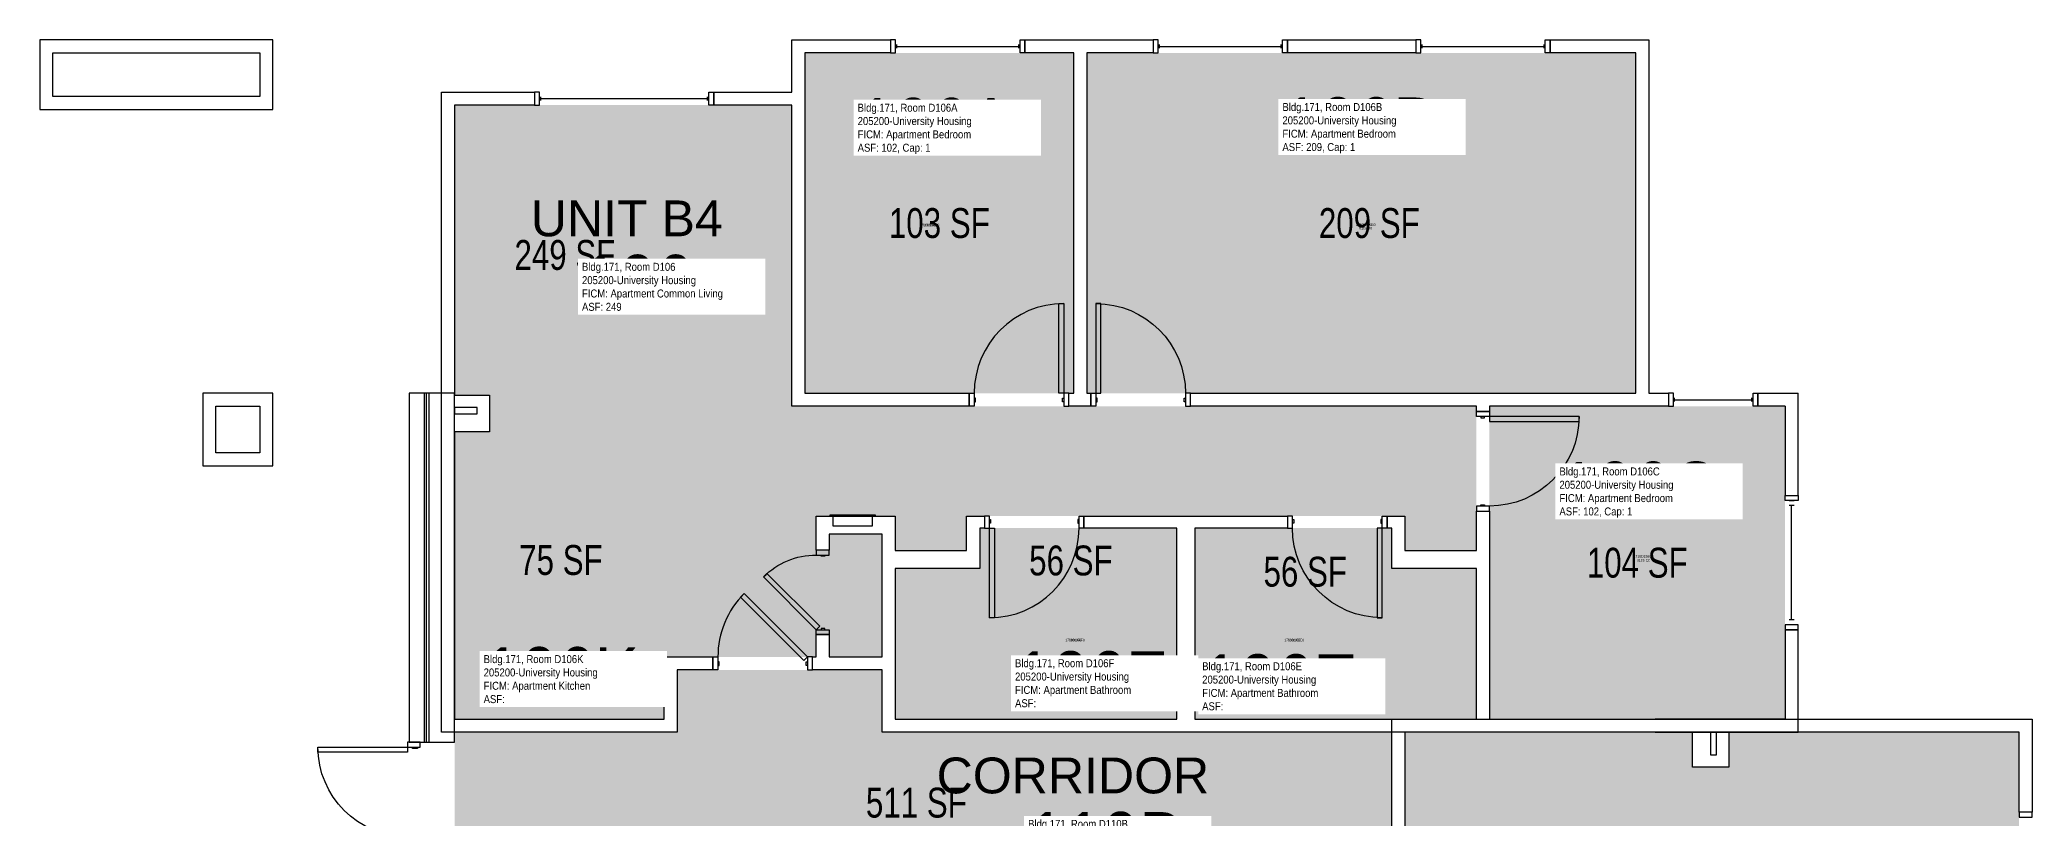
# Model space of a CAD drawing. Header units: inches. Extents: x -179 to 1729, y 245 to 1632.
# Drawn here: x 830 to 1630, y 1319 to 1632 of the extents above; entities that cross this region are included whole.
import ezdxf
from ezdxf.enums import TextEntityAlignment as Align

# ---------------------------------------------------------------- set-up
doc = ezdxf.new("R2010")
doc.units = ezdxf.units.IN
doc.header["$LTSCALE"] = 48
doc.header["$MEASUREMENT"] = 0
for name, color, linetype in [('A-DOOR', 2, 'Continuous'), ('A-GLAZ', 1, 'Continuous'), ('A-IDEN-RNUM', 7, 'Continuous'), ('A-IDEN-SNUM', 4, 'Continuous'), ('A-IDEN-VNUM', 4, 'Continuous'), ('A-MISC', 2, 'Continuous'), ('A-WALL', 5, 'Continuous'), ('AREA-TEXT', 3, 'Continuous'), ('Rooms-Category-Color', 7, 'Continuous'), ('Rooms-College-Color', 7, 'Continuous'), ('Rooms-Department-Color', 7, 'Continuous'), ('Rooms-Division-Color', 7, 'Continuous'), ('Rooms-Information', 7, 'Continuous')]:
    doc.layers.add(name, color=color, linetype=linetype)
doc.styles.add('CP_AREA', font='arial.ttf', dxfattribs={"height": 15})
doc.styles.add('CP_ROOMSNUMBER', font='arial.ttf', dxfattribs={"height": 1})
doc.styles.add('CP_ROOMVNUMBER', font='arial.ttf', dxfattribs={"width": 0.85, "height": 0.075})
doc.styles.get("Standard").update_dxf_attribs({"font": 'arial.ttf'})

msp = doc.modelspace()

# ---------------------------------------------------------------- hatches: boundary and pattern name
h = msp.add_hatch()
h.set_pattern_fill('ANSI31', color=256, style=0)
h.set_pattern_definition([(135, (1595.10672, 2004.84335), (0.088388348, 0.088388348), [])])
h.paths.add_polyline_path([(1263.64, 1420.89), (1204.9, 1420.89), (1204.9, 1411.68), (1263.64, 1411.68)], flags=9)
at = {"layer": 'Rooms-Category-Color', "true_color": 0x728ef3}
for points in [[(1136.87, 1626.75), (1244.87, 1626.75), (1244.87, 1490), (1136.87, 1490)], [(1470.62, 1626.75), (1470.62, 1490), (1250.12, 1490), (1250.12, 1626.75)], [(996.12, 1489.13), (1080.27, 1489.13), (1080.27, 1384), (1141.39, 1384), (1141.39, 1392.95), (1146.64, 1392.95), (1146.64, 1384), (1167.84, 1384), (1167.84, 1433.38), (1146.64, 1433.38), (1146.64, 1426.95), (1141.39, 1426.95), (1141.39, 1440.63), (1173.09, 1440.63), (1173.09, 1426.75), (1201.84, 1426.75), (1201.84, 1440.63), (1377.87, 1440.63), (1377.87, 1426.75), (1406.62, 1426.75), (1406.62, 1484.75), (1131.62, 1484.75), (1131.62, 1605.75), (996.12, 1605.75)], [(1080.27, 1359), (1080.27, 1489.13), (1010.12, 1489.13), (1010.12, 1474.5), (996.12, 1474.5), (996.12, 1359)], [(1530.62, 1359), (1530.62, 1484.75), (1411.87, 1484.75), (1411.87, 1359)], [(1286.23, 1359), (1286.23, 1435.75), (1207.09, 1435.75), (1207.09, 1419.5), (1173.09, 1419.5), (1173.09, 1359)], [(1406.62, 1359), (1406.62, 1419.5), (1372.62, 1419.5), (1372.62, 1435.75), (1293.48, 1435.75), (1293.48, 1359)], [(1377.87, 1269.61), (1508, 1269.61), (1508, 1339.75), (1493.38, 1339.75), (1493.38, 1353.75), (1377.87, 1353.75)], [(1508, 1353.75), (1508, 1269.61), (1402.88, 1269.61), (1402.88, 1208.48), (1411.83, 1208.48), (1411.83, 1203.23), (1402.88, 1203.23), (1402.88, 1182.03), (1452.25, 1182.03), (1452.25, 1203.23), (1445.83, 1203.23), (1445.83, 1208.48), (1459.5, 1208.48), (1459.5, 1176.78), (1445.63, 1176.78), (1445.63, 1148.03), (1459.5, 1148.03), (1459.5, 972), (1445.63, 972), (1445.63, 943.25), (1503.63, 943.25), (1503.63, 1218.25), (1624.63, 1218.25), (1624.63, 1353.75)]]:
    msp.add_hatch(color=171, dxfattribs=at).paths.add_polyline_path(points)
at = {"layer": 'Rooms-Category-Color', "true_color": 0xadadad}
msp.add_hatch(color=253, dxfattribs=at).paths.add_polyline_path([(1080.66, 1265.75), (996.12, 1265.75), (996.12, 1353.75), (1085.52, 1353.75), (1085.52, 1378.75), (1167.84, 1378.75), (1167.84, 1353.75), (1372.62, 1353.75), (1372.62, 1264.36), (1397.63, 1264.36), (1397.63, 1182.03), (1372.62, 1182.03), (1372.62, 594.38), (1312.63, 594.38), (1312.63, 985.16), (1287.63, 985.16), (1287.63, 1067.48), (1312.63, 1067.48), (1312.63, 1263.5), (1282.38, 1293.75), (1080.66, 1293.75)])
at = {"layer": 'Rooms-College-Color', "true_color": 0xadadad}
for points in [[(1136.87, 1626.75), (1244.87, 1626.75), (1244.87, 1490), (1136.87, 1490)], [(1470.62, 1626.75), (1470.62, 1490), (1250.12, 1490), (1250.12, 1626.75)], [(996.12, 1489.13), (1080.27, 1489.13), (1080.27, 1384), (1141.39, 1384), (1141.39, 1392.95), (1146.64, 1392.95), (1146.64, 1384), (1167.84, 1384), (1167.84, 1433.38), (1146.64, 1433.38), (1146.64, 1426.95), (1141.39, 1426.95), (1141.39, 1440.63), (1173.09, 1440.63), (1173.09, 1426.75), (1201.84, 1426.75), (1201.84, 1440.63), (1377.87, 1440.63), (1377.87, 1426.75), (1406.62, 1426.75), (1406.62, 1484.75), (1131.62, 1484.75), (1131.62, 1605.75), (996.12, 1605.75)], [(1080.27, 1359), (1080.27, 1489.13), (1010.12, 1489.13), (1010.12, 1474.5), (996.12, 1474.5), (996.12, 1359)], [(1530.62, 1359), (1530.62, 1484.75), (1411.87, 1484.75), (1411.87, 1359)], [(1286.23, 1359), (1286.23, 1435.75), (1207.09, 1435.75), (1207.09, 1419.5), (1173.09, 1419.5), (1173.09, 1359)], [(1406.62, 1359), (1406.62, 1419.5), (1372.62, 1419.5), (1372.62, 1435.75), (1293.48, 1435.75), (1293.48, 1359)], [(1080.66, 1265.75), (996.12, 1265.75), (996.12, 1353.75), (1085.52, 1353.75), (1085.52, 1378.75), (1167.84, 1378.75), (1167.84, 1353.75), (1372.62, 1353.75), (1372.62, 1264.36), (1397.63, 1264.36), (1397.63, 1182.03), (1372.62, 1182.03), (1372.62, 594.38), (1312.63, 594.38), (1312.63, 985.16), (1287.63, 985.16), (1287.63, 1067.48), (1312.63, 1067.48), (1312.63, 1263.5), (1282.38, 1293.75), (1080.66, 1293.75)], [(1377.87, 1269.61), (1508, 1269.61), (1508, 1339.75), (1493.38, 1339.75), (1493.38, 1353.75), (1377.87, 1353.75)], [(1508, 1353.75), (1508, 1269.61), (1402.88, 1269.61), (1402.88, 1208.48), (1411.83, 1208.48), (1411.83, 1203.23), (1402.88, 1203.23), (1402.88, 1182.03), (1452.25, 1182.03), (1452.25, 1203.23), (1445.83, 1203.23), (1445.83, 1208.48), (1459.5, 1208.48), (1459.5, 1176.78), (1445.63, 1176.78), (1445.63, 1148.03), (1459.5, 1148.03), (1459.5, 972), (1445.63, 972), (1445.63, 943.25), (1503.63, 943.25), (1503.63, 1218.25), (1624.63, 1218.25), (1624.63, 1353.75)]]:
    msp.add_hatch(color=253, dxfattribs=at).paths.add_polyline_path(points)
at = {"layer": 'Rooms-Department-Color', "true_color": 0x604aed}
for points in [[(1136.87, 1626.75), (1244.87, 1626.75), (1244.87, 1490), (1136.87, 1490)], [(1470.62, 1626.75), (1470.62, 1490), (1250.12, 1490), (1250.12, 1626.75)], [(996.12, 1489.13), (1080.27, 1489.13), (1080.27, 1384), (1141.39, 1384), (1141.39, 1392.95), (1146.64, 1392.95), (1146.64, 1384), (1167.84, 1384), (1167.84, 1433.38), (1146.64, 1433.38), (1146.64, 1426.95), (1141.39, 1426.95), (1141.39, 1440.63), (1173.09, 1440.63), (1173.09, 1426.75), (1201.84, 1426.75), (1201.84, 1440.63), (1377.87, 1440.63), (1377.87, 1426.75), (1406.62, 1426.75), (1406.62, 1484.75), (1131.62, 1484.75), (1131.62, 1605.75), (996.12, 1605.75)], [(1080.27, 1359), (1080.27, 1489.13), (1010.12, 1489.13), (1010.12, 1474.5), (996.12, 1474.5), (996.12, 1359)], [(1530.62, 1359), (1530.62, 1484.75), (1411.87, 1484.75), (1411.87, 1359)], [(1286.23, 1359), (1286.23, 1435.75), (1207.09, 1435.75), (1207.09, 1419.5), (1173.09, 1419.5), (1173.09, 1359)], [(1406.62, 1359), (1406.62, 1419.5), (1372.62, 1419.5), (1372.62, 1435.75), (1293.48, 1435.75), (1293.48, 1359)], [(1377.87, 1269.61), (1508, 1269.61), (1508, 1339.75), (1493.38, 1339.75), (1493.38, 1353.75), (1377.87, 1353.75)], [(1508, 1353.75), (1508, 1269.61), (1402.88, 1269.61), (1402.88, 1208.48), (1411.83, 1208.48), (1411.83, 1203.23), (1402.88, 1203.23), (1402.88, 1182.03), (1452.25, 1182.03), (1452.25, 1203.23), (1445.83, 1203.23), (1445.83, 1208.48), (1459.5, 1208.48), (1459.5, 1176.78), (1445.63, 1176.78), (1445.63, 1148.03), (1459.5, 1148.03), (1459.5, 972), (1445.63, 972), (1445.63, 943.25), (1503.63, 943.25), (1503.63, 1218.25), (1624.63, 1218.25), (1624.63, 1353.75)]]:
    msp.add_hatch(color=173, dxfattribs=at).paths.add_polyline_path(points)
at = {"layer": 'Rooms-Department-Color', "true_color": 0xacacac}
msp.add_hatch(color=253, dxfattribs=at).paths.add_polyline_path([(1080.66, 1265.75), (996.12, 1265.75), (996.12, 1353.75), (1085.52, 1353.75), (1085.52, 1378.75), (1167.84, 1378.75), (1167.84, 1353.75), (1372.62, 1353.75), (1372.62, 1264.36), (1397.63, 1264.36), (1397.63, 1182.03), (1372.62, 1182.03), (1372.62, 594.38), (1312.63, 594.38), (1312.63, 985.16), (1287.63, 985.16), (1287.63, 1067.48), (1312.63, 1067.48), (1312.63, 1263.5), (1282.38, 1293.75), (1080.66, 1293.75)])
at = {"layer": 'Rooms-Division-Color', "true_color": 0x604aed}
for points in [[(1136.87, 1626.75), (1244.87, 1626.75), (1244.87, 1490), (1136.87, 1490)], [(1470.62, 1626.75), (1470.62, 1490), (1250.12, 1490), (1250.12, 1626.75)], [(996.12, 1489.13), (1080.27, 1489.13), (1080.27, 1384), (1141.39, 1384), (1141.39, 1392.95), (1146.64, 1392.95), (1146.64, 1384), (1167.84, 1384), (1167.84, 1433.38), (1146.64, 1433.38), (1146.64, 1426.95), (1141.39, 1426.95), (1141.39, 1440.63), (1173.09, 1440.63), (1173.09, 1426.75), (1201.84, 1426.75), (1201.84, 1440.63), (1377.87, 1440.63), (1377.87, 1426.75), (1406.62, 1426.75), (1406.62, 1484.75), (1131.62, 1484.75), (1131.62, 1605.75), (996.12, 1605.75)], [(1080.27, 1359), (1080.27, 1489.13), (1010.12, 1489.13), (1010.12, 1474.5), (996.12, 1474.5), (996.12, 1359)], [(1530.62, 1359), (1530.62, 1484.75), (1411.87, 1484.75), (1411.87, 1359)], [(1286.23, 1359), (1286.23, 1435.75), (1207.09, 1435.75), (1207.09, 1419.5), (1173.09, 1419.5), (1173.09, 1359)], [(1406.62, 1359), (1406.62, 1419.5), (1372.62, 1419.5), (1372.62, 1435.75), (1293.48, 1435.75), (1293.48, 1359)], [(1377.87, 1269.61), (1508, 1269.61), (1508, 1339.75), (1493.38, 1339.75), (1493.38, 1353.75), (1377.87, 1353.75)], [(1508, 1353.75), (1508, 1269.61), (1402.88, 1269.61), (1402.88, 1208.48), (1411.83, 1208.48), (1411.83, 1203.23), (1402.88, 1203.23), (1402.88, 1182.03), (1452.25, 1182.03), (1452.25, 1203.23), (1445.83, 1203.23), (1445.83, 1208.48), (1459.5, 1208.48), (1459.5, 1176.78), (1445.63, 1176.78), (1445.63, 1148.03), (1459.5, 1148.03), (1459.5, 972), (1445.63, 972), (1445.63, 943.25), (1503.63, 943.25), (1503.63, 1218.25), (1624.63, 1218.25), (1624.63, 1353.75)]]:
    msp.add_hatch(color=173, dxfattribs=at).paths.add_polyline_path(points)
at = {"layer": 'Rooms-Division-Color', "true_color": 0xadadad}
msp.add_hatch(color=253, dxfattribs=at).paths.add_polyline_path([(1080.66, 1265.75), (996.12, 1265.75), (996.12, 1353.75), (1085.52, 1353.75), (1085.52, 1378.75), (1167.84, 1378.75), (1167.84, 1353.75), (1372.62, 1353.75), (1372.62, 1264.36), (1397.63, 1264.36), (1397.63, 1182.03), (1372.62, 1182.03), (1372.62, 594.38), (1312.63, 594.38), (1312.63, 985.16), (1287.63, 985.16), (1287.63, 1067.48), (1312.63, 1067.48), (1312.63, 1263.5), (1282.38, 1293.75), (1080.66, 1293.75)])

# ---------------------------------------------------------------- linework, layer by layer
at = {"layer": 'A-DOOR'}
for p, q in [((941.25, 1345.75), (941.25, 1347.75)), ((941.25, 1347.75), (977.25, 1347.75)), ((977.25, 1345.75), (941.25, 1345.75)), ((982.25, 1349.75), (977.25, 1349.75)), ((977.25, 1349.75), (977.25, 1347.75)), ((977.25, 1347.75), (977.25, 1345.75)), ((977.25, 1347.75), (982.25, 1347.75)), ((979.25, 1347.25), (979.25, 1347.75)), ((979.25, 1347.75), (981.25, 1347.75)), ((981.25, 1347.25), (979.25, 1347.25)), ((981.25, 1347.75), (981.25, 1347.25)), ((982.25, 1347.75), (982.25, 1349.75))]:
    msp.add_line(p, q, dxfattribs=at)
for points in [[(1240.87, 1490), (1238.87, 1490), (1238.87, 1526), (1240.87, 1526)], [(1253.75, 1490), (1255.75, 1490), (1255.75, 1526), (1253.75, 1526)], [(1204.87, 1484.75), (1202.87, 1484.75), (1202.87, 1490), (1204.87, 1490)], [(1240.87, 1484.75), (1242.87, 1484.75), (1242.87, 1490), (1240.87, 1490)], [(1253.75, 1484.75), (1251.75, 1484.75), (1251.75, 1490), (1253.75, 1490)], [(1289.75, 1484.75), (1291.75, 1484.75), (1291.75, 1490), (1289.75, 1490)], [(1204.87, 1486.5), (1205.37, 1486.5), (1205.37, 1488), (1204.87, 1488)], [(1240.87, 1486.5), (1240.37, 1486.5), (1240.37, 1488), (1240.87, 1488)], [(1253.75, 1486.5), (1254.25, 1486.5), (1254.25, 1488), (1253.75, 1488)], [(1289.75, 1486.5), (1289.25, 1486.5), (1289.25, 1488), (1289.75, 1488)], [(1406.62, 1480.63), (1406.62, 1482.63), (1411.87, 1482.63), (1411.87, 1480.63)], [(1408.37, 1480.63), (1408.37, 1480.13), (1409.87, 1480.13), (1409.87, 1480.63)], [(1411.87, 1480.63), (1411.87, 1478.63), (1447.87, 1478.63), (1447.87, 1480.63)], [(1406.62, 1444.63), (1406.62, 1442.63), (1411.87, 1442.63), (1411.87, 1444.63)], [(1408.37, 1444.63), (1408.37, 1445.13), (1409.87, 1445.13), (1409.87, 1444.63)], [(1210.98, 1440.63), (1208.98, 1440.63), (1208.98, 1435.75), (1210.98, 1435.75)], [(1210.98, 1439.25), (1211.48, 1439.25), (1211.48, 1437.75), (1210.98, 1437.75)], [(1210.98, 1435.75), (1212.98, 1435.75), (1212.98, 1399.75), (1210.98, 1399.75)], [(1246.98, 1439.25), (1246.48, 1439.25), (1246.48, 1437.75), (1246.98, 1437.75)], [(1246.98, 1440.63), (1248.98, 1440.63), (1248.98, 1435.75), (1246.98, 1435.75)], [(1332.73, 1440.63), (1330.73, 1440.63), (1330.73, 1435.75), (1332.73, 1435.75)], [(1332.73, 1439.25), (1333.23, 1439.25), (1333.23, 1437.75), (1332.73, 1437.75)], [(1368.73, 1435.75), (1366.73, 1435.75), (1366.73, 1399.75), (1368.73, 1399.75)], [(1368.73, 1439.25), (1368.23, 1439.25), (1368.23, 1437.75), (1368.73, 1437.75)], [(1368.73, 1440.63), (1370.73, 1440.63), (1370.73, 1435.75), (1368.73, 1435.75)], [(1146.64, 1424.95), (1146.64, 1426.95), (1141.39, 1426.95), (1141.39, 1424.95)], [(1144.89, 1424.95), (1144.89, 1424.45), (1143.39, 1424.45), (1143.39, 1424.95)], [(1141.39, 1394.95), (1142.81, 1396.36), (1121.59, 1417.58), (1120.18, 1416.16)], [(1137.91, 1384), (1136.49, 1382.59), (1111.04, 1408.04), (1112.45, 1409.46)], [(1146.64, 1394.95), (1146.64, 1392.95), (1141.39, 1392.95), (1141.39, 1394.95)], [(1144.89, 1394.95), (1144.89, 1395.45), (1143.39, 1395.45), (1143.39, 1394.95)], [(1101.91, 1378.75), (1099.91, 1378.75), (1099.91, 1384), (1101.91, 1384)], [(1101.91, 1380.5), (1102.41, 1380.5), (1102.41, 1382), (1101.91, 1382)], [(1137.91, 1380.5), (1137.41, 1380.5), (1137.41, 1382), (1137.91, 1382)], [(1137.91, 1378.75), (1139.91, 1378.75), (1139.91, 1384), (1137.91, 1384)]]:
    msp.add_lwpolyline(points, close=True, dxfattribs=at)
for centre, start, end in [((1240.87, 1490), 90, 180), ((1210.98, 1435.75), 270, 0), ((1137.91, 1384), 135, 180)]:
    msp.add_arc(centre, 36, start, end, dxfattribs=at)
at = {"layer": 'A-DOOR', "extrusion": (0, 0, -1)}
for centre, radius, start, end in [((-1253.75, 1490), 36, 90, 180), ((-1411.87, 1480.63), 36, 180, 270), ((-1368.73, 1435.75), 36, 270, 0), ((-1141.39, 1394.95), 30, 45, 90), ((-977.25, 1347.75), 36, 270, 0)]:
    msp.add_arc(centre, radius, start, end, dxfattribs=at)
at = {"layer": 'A-GLAZ'}
for p, q in [((1173.78, 1628.63), (1173.78, 1630.13)), ((1173.78, 1629.38), (1222.78, 1629.38)), ((1222.78, 1628.63), (1222.78, 1630.13)), ((1279.25, 1628.63), (1279.25, 1630.13)), ((1279.25, 1629.38), (1328.25, 1629.38)), ((1328.25, 1628.63), (1328.25, 1630.13)), ((1384.78, 1628.63), (1384.78, 1630.13)), ((1384.78, 1629.38), (1433.78, 1629.38)), ((1433.78, 1628.63), (1433.78, 1630.13)), ((1030.74, 1607.63), (1030.74, 1609.13)), ((1097.74, 1607.63), (1097.74, 1609.13)), ((1030.74, 1608.38), (1097.74, 1608.38)), ((1486.24, 1486.63), (1486.24, 1488.13)), ((1486.24, 1487.38), (1517.24, 1487.38)), ((1517.24, 1486.63), (1517.24, 1488.13)), ((1530.62, 1446.87), (1530.62, 1448.87)), ((1530.62, 1448.87), (1535.87, 1448.87)), ((1535.87, 1448.87), (1535.87, 1446.87)), ((1535.87, 1446.87), (1530.62, 1446.87)), ((1532.25, 1446.87), (1534.25, 1446.87)), ((1534.25, 1444.87), (1532.25, 1444.87)), ((1533.25, 1398.87), (1533.25, 1444.87)), ((1530.62, 1396.87), (1530.62, 1394.87)), ((1535.87, 1396.87), (1530.62, 1396.87)), ((1530.62, 1394.87), (1535.87, 1394.87)), ((1534.25, 1398.87), (1532.25, 1398.87)), ((1534.25, 1396.87), (1532.25, 1396.87)), ((1535.87, 1394.87), (1535.87, 1396.87))]:
    msp.add_line(p, q, dxfattribs=at)
for points in [[(1173.28, 1632), (1171.28, 1632), (1171.28, 1626.75), (1173.28, 1626.75)], [(1223.28, 1632), (1225.28, 1632), (1225.28, 1626.75), (1223.28, 1626.75)], [(1278.75, 1632), (1276.75, 1632), (1276.75, 1626.75), (1278.75, 1626.75)], [(1328.75, 1632), (1330.75, 1632), (1330.75, 1626.75), (1328.75, 1626.75)], [(1384.28, 1632), (1382.28, 1632), (1382.28, 1626.75), (1384.28, 1626.75)], [(1434.28, 1632), (1436.28, 1632), (1436.28, 1626.75), (1434.28, 1626.75)], [(1030.24, 1611), (1028.24, 1611), (1028.24, 1605.75), (1030.24, 1605.75)], [(1098.24, 1611), (1100.24, 1611), (1100.24, 1605.75), (1098.24, 1605.75)], [(1485.74, 1490), (1483.74, 1490), (1483.74, 1484.75), (1485.74, 1484.75)], [(1517.74, 1490), (1519.74, 1490), (1519.74, 1484.75), (1517.74, 1484.75)], [(1629.88, 1319.63), (1629.88, 1321.63), (1624.63, 1321.63), (1624.63, 1319.63)]]:
    msp.add_lwpolyline(points, close=True, dxfattribs=at)
at = {"layer": 'A-MISC'}
msp.add_lwpolyline([(1147.05, 1440.63), (1147.05, 1441.13), (1165.05, 1441.13), (1165.05, 1440.63)], close=True, dxfattribs=at)
msp.add_lwpolyline([(1148.05, 1440.63), (1148.05, 1436.63), (1164.05, 1436.63), (1164.05, 1440.63)], dxfattribs=at)
at = {"layer": 'A-WALL'}
for p, q in [((829.53, 1632), (829.53, 1604)), ((923.12, 1632), (829.53, 1632)), ((834.78, 1609.25), (834.78, 1626.75)), ((834.78, 1626.75), (917.87, 1626.75)), ((917.87, 1626.75), (917.87, 1609.25)), ((923.12, 1604), (923.12, 1632)), ((1131.62, 1632), (1171.28, 1632)), ((1131.62, 1611), (1131.62, 1632)), ((1171.28, 1626.75), (1136.87, 1626.75)), ((1136.87, 1626.75), (1136.87, 1490)), ((1171.28, 1632), (1171.28, 1626.75)), ((1225.28, 1632), (1276.75, 1632)), ((1225.28, 1626.75), (1225.28, 1632)), ((1244.87, 1626.75), (1225.28, 1626.75)), ((1244.87, 1490), (1244.87, 1626.75)), ((1276.75, 1626.75), (1250.12, 1626.75)), ((1250.12, 1626.75), (1250.12, 1490)), ((1276.75, 1632), (1276.75, 1626.75)), ((1330.75, 1626.75), (1330.75, 1632)), ((1330.75, 1632), (1382.28, 1632)), ((1382.28, 1626.75), (1330.75, 1626.75)), ((1382.28, 1626.75), (1330.75, 1626.75)), ((1382.28, 1632), (1382.28, 1626.75)), ((1436.28, 1632), (1475.87, 1632)), ((1436.28, 1626.75), (1436.28, 1632)), ((1470.62, 1626.75), (1436.28, 1626.75)), ((1470.62, 1490), (1470.62, 1626.75)), ((1475.87, 1632), (1475.87, 1490)), ((917.87, 1609.25), (834.78, 1609.25)), ((990.87, 1611), (1028.24, 1611)), ((990.87, 1353.75), (990.87, 1611)), ((1028.24, 1611), (1028.24, 1605.75)), ((1100.24, 1611), (1131.62, 1611)), ((1100.24, 1605.75), (1100.24, 1611)), ((829.53, 1604), (923.12, 1604)), ((1028.24, 1605.75), (996.12, 1605.75)), ((996.12, 1605.75), (996.12, 1489.13)), ((1131.62, 1605.75), (1100.24, 1605.75)), ((1131.62, 1484.75), (1131.62, 1605.75)), ((894.97, 1490), (894.97, 1460.75)), ((923.12, 1490), (894.97, 1490)), ((923.12, 1460.75), (923.12, 1490)), ((977.87, 1490), (977.87, 1349.75)), ((996.12, 1490), (977.87, 1490)), ((983.87, 1490), (983.87, 1349.75)), ((984.87, 1349.75), (984.87, 1490)), ((985.87, 1349.75), (985.87, 1490)), ((996.12, 1349.75), (996.12, 1490)), ((996.12, 1489.13), (1010.12, 1489.13)), ((1010.12, 1489.13), (1010.12, 1474.5)), ((1136.87, 1490), (1202.87, 1490)), ((1202.87, 1490), (1202.87, 1484.75)), ((1242.87, 1490), (1244.87, 1490)), ((1242.87, 1484.75), (1242.87, 1490)), ((1250.12, 1490), (1251.75, 1490)), ((1251.75, 1490), (1251.75, 1484.75)), ((1291.75, 1490), (1470.62, 1490)), ((1291.75, 1484.75), (1291.75, 1490)), ((1404.62, 1490), (1470.62, 1490)), ((1475.87, 1490), (1483.74, 1490)), ((1483.74, 1490), (1483.74, 1484.75)), ((1519.74, 1490), (1535.87, 1490)), ((1519.74, 1484.75), (1519.74, 1490)), ((1535.87, 1448.87), (1535.87, 1490)), ((900.22, 1466), (900.22, 1484.75)), ((900.22, 1484.75), (917.87, 1484.75)), ((917.87, 1484.75), (917.87, 1466)), ((996.12, 1484.25), (996.12, 1481.75)), ((1005.25, 1484.25), (996.12, 1484.25)), ((996.12, 1481.75), (1005.25, 1481.75)), ((1005.25, 1481.75), (1005.25, 1484.25)), ((1202.87, 1484.75), (1131.62, 1484.75)), ((1251.75, 1484.75), (1242.87, 1484.75)), ((1406.62, 1484.75), (1291.75, 1484.75)), ((1406.62, 1484.75), (1404.62, 1484.75)), ((1406.62, 1482.63), (1406.62, 1484.75)), ((1411.87, 1482.63), (1406.62, 1482.63)), ((1475.25, 1484.75), (1411.87, 1484.75)), ((1411.87, 1484.75), (1411.87, 1482.63)), ((1483.74, 1484.75), (1475.25, 1484.75)), ((1530.62, 1484.75), (1519.74, 1484.75)), ((1530.62, 1484.75), (1530.62, 1448.87)), ((996.12, 1474.5), (996.12, 1359)), ((1010.12, 1474.5), (996.12, 1474.5)), ((917.87, 1466), (900.22, 1466)), ((894.97, 1460.75), (923.12, 1460.75)), ((1530.62, 1448.87), (1535.87, 1448.87)), ((1406.62, 1440), (1406.62, 1442.63)), ((1406.62, 1442.63), (1411.87, 1442.63)), ((1411.87, 1442.63), (1411.87, 1440)), ((1141.39, 1440.63), (1173.09, 1440.63)), ((1141.39, 1426.95), (1141.39, 1440.63)), ((1167.84, 1433.38), (1146.64, 1433.38)), ((1146.64, 1433.38), (1146.64, 1426.95)), ((1167.84, 1384), (1167.84, 1433.38)), ((1173.09, 1440.63), (1173.09, 1426.75)), ((1201.84, 1440.63), (1208.98, 1440.63)), ((1201.84, 1426.75), (1201.84, 1440.63)), ((1208.98, 1435.75), (1207.09, 1435.75)), ((1207.09, 1435.75), (1207.09, 1419.5)), ((1208.98, 1440.63), (1208.98, 1435.75)), ((1248.98, 1440.63), (1330.73, 1440.63)), ((1248.98, 1435.75), (1248.98, 1440.63)), ((1286.23, 1435.75), (1248.98, 1435.75)), ((1286.23, 1359), (1286.23, 1435.75)), ((1330.73, 1435.75), (1293.48, 1435.75)), ((1293.48, 1435.75), (1293.48, 1359)), ((1330.73, 1440.63), (1330.73, 1435.75)), ((1370.73, 1440.63), (1377.87, 1440.63)), ((1370.73, 1435.75), (1370.73, 1440.63)), ((1372.62, 1435.75), (1370.73, 1435.75)), ((1372.62, 1419.5), (1372.62, 1435.75)), ((1377.87, 1440.63), (1377.87, 1426.75)), ((1406.62, 1426.75), (1406.62, 1440)), ((1411.87, 1440), (1411.87, 1359)), ((1146.64, 1426.95), (1141.39, 1426.95)), ((1173.09, 1426.75), (1201.84, 1426.75)), ((1377.87, 1426.75), (1406.62, 1426.75)), ((1207.09, 1419.5), (1173.09, 1419.5)), ((1173.09, 1419.5), (1173.09, 1359)), ((1406.62, 1419.5), (1372.62, 1419.5)), ((1406.62, 1359), (1406.62, 1419.5)), ((1141.39, 1384), (1141.39, 1392.95)), ((1141.39, 1392.95), (1146.64, 1392.95)), ((1146.64, 1392.95), (1146.64, 1384)), ((1530.62, 1394.87), (1530.62, 1359)), ((1535.87, 1394.87), (1530.62, 1394.87)), ((1535.87, 1353.75), (1535.87, 1394.87)), ((1080.27, 1384), (1099.91, 1384)), ((1080.27, 1359), (1080.27, 1384)), ((1099.91, 1378.75), (1085.52, 1378.75)), ((1085.52, 1378.75), (1085.52, 1353.75)), ((1099.91, 1384), (1099.91, 1378.75)), ((1139.91, 1384), (1141.39, 1384)), ((1139.91, 1378.75), (1139.91, 1384)), ((1167.84, 1378.75), (1139.91, 1378.75)), ((1146.64, 1384), (1167.84, 1384)), ((1167.84, 1353.75), (1167.84, 1378.75)), ((1085.52, 1353.75), (990.87, 1353.75)), ((996.12, 1359), (1080.27, 1359)), ((1407.25, 1353.75), (1167.84, 1353.75)), ((1173.09, 1359), (1286.23, 1359)), ((1293.48, 1359), (1406.62, 1359)), ((1372.62, 1264.36), (1372.62, 1359)), ((1372.62, 1359), (1629.88, 1359)), ((1377.87, 1353.75), (1377.87, 1269.61)), ((1493.38, 1353.75), (1377.87, 1353.75)), ((1535.87, 1353.75), (1407.25, 1353.75)), ((1411.87, 1359), (1530.62, 1359)), ((1530.62, 1359), (1478.49, 1359)), ((1478.49, 1353.75), (1535.87, 1353.75)), ((1493.38, 1339.75), (1493.38, 1353.75)), ((1503.13, 1353.75), (1500.63, 1353.75)), ((1500.63, 1353.75), (1500.63, 1344.62)), ((1503.13, 1344.62), (1503.13, 1353.75)), ((1624.63, 1353.75), (1508, 1353.75)), ((1508, 1353.75), (1508, 1339.75)), ((1624.63, 1321.63), (1624.63, 1353.75)), ((1629.88, 1359), (1629.88, 1321.63)), ((977.87, 1349.75), (996.12, 1349.75)), ((1500.63, 1344.62), (1503.13, 1344.62)), ((1508, 1339.75), (1493.38, 1339.75)), ((1629.88, 1321.63), (1624.63, 1321.63))]:
    msp.add_line(p, q, dxfattribs=at)

# ---------------------------------------------------------------- texts
at = {"layer": 'A-IDEN-RNUM', "style": 'CP_ROOMSNUMBER', "width": 0.85}
for s, p in [('0106-A0', (1186.9, 1557.07)), ('0106-B0', (1362.15, 1555.77)), ('0106-00', (1067.34, 1533.42)), ('0106-C0', (1473.74, 1422.3)), ('0106-F0', (1245.39, 1390.28)), ('0106-E0', (1333.41, 1390.28)), ('0106-K0', (1029.08, 1376.47))]:
    msp.add_text(s, height=1, dxfattribs=at).set_placement(p, align=Align.CENTER)
at = {"layer": 'A-IDEN-SNUM', "style": 'CP_ROOMSNUMBER', "width": 0.85}
for s, p in [('1710D106A0', (1186.9, 1557.07)), ('1710D106B0', (1362.15, 1557.2)), ('1710D10600', (1067.34, 1533.42)), ('1710D106C0', (1473.74, 1423.92)), ('1710D106F0', (1245.39, 1390.28)), ('1710D106E0', (1333.41, 1390.28)), ('1710D106K0', (1029.08, 1376.47))]:
    msp.add_text(s, height=1, dxfattribs=at).set_placement(p, align=Align.CENTER)
at = {"layer": 'A-IDEN-VNUM', "style": 'CP_ROOMVNUMBER', "width": 0.85}
for s, p in [('106A', (1158.06, 1586.07)), ('106B', (1328.69, 1586.34)), ('106', (1047.32, 1523.05)), ('106C', (1439.97, 1439.9)), ('106K', (1007.81, 1365.4)), ('106F', (1221.28, 1363.74)), ('106E', (1296.46, 1362.52)), ('110B', (1226.53, 1299.16))]:
    msp.add_text(s, height=22.5, dxfattribs=at).set_placement(p)
at = {"layer": 'A-MISC'}
for s, p in [('UNIT B4', (1065.32, 1553.05)), ('CORRIDOR', (1244.53, 1329.16))]:
    msp.add_text(s, height=14.4, dxfattribs=at).set_placement(p, align=Align.CENTER)
at = {"layer": 'AREA-TEXT', "style": 'CP_AREA', "width": 0.75}
for s, p in [('103 SF', (1190.87, 1558.37)), ('209 SF', (1363.6, 1558.37)), ('249 SF', (1040.46, 1545.55)), ('75 SF', (1038.86, 1422.96)), ('56 SF', (1243.72, 1422.76)), ('104 SF', (1471.25, 1421.87)), ('56 SF', (1337.87, 1418.25)), ('511 SF', (1181.63, 1325.44))]:
    msp.add_text(s, height=12, dxfattribs=at).set_placement(p, align=Align.MIDDLE_CENTER)

# ---------------------------------------------------------------- next in the draw order: texts
at = {"layer": 'Rooms-Information', "char_height": 3.2143, "width": 72, "attachment_point": 7, "style": 'CP_ROOMVNUMBER', "bg_fill": 3, "box_fill_scale": 1.5, "bg_fill_color": 256, "bg_fill_true_color": 13158600, "bg_fill_transparency": 0}
for s, insert in [('Bldg.171, Room D106A^M^J205200-University Housing^M^JFICM: Apartment Bedroom^M^JASF: 102, Cap: 1', (1158.06, 1586.07)), ('Bldg.171, Room D106B^M^J205200-University Housing^M^JFICM: Apartment Bedroom^M^JASF: 209, Cap: 1', (1328.69, 1586.34)), ('Bldg.171, Room D106^M^J205200-University Housing^M^JFICM: Apartment Common Living^M^JASF: 249', (1047.32, 1523.05)), ('Bldg.171, Room D106C^M^J205200-University Housing^M^JFICM: Apartment Bedroom^M^JASF: 102, Cap: 1', (1439.97, 1439.9)), ('Bldg.171, Room D106K^M^J205200-University Housing^M^JFICM: Apartment Kitchen^M^JASF: ', (1007.81, 1365.4)), ('Bldg.171, Room D106F^M^J205200-University Housing^M^JFICM: Apartment Bathroom^M^JASF: ', (1221.28, 1363.74)), ('Bldg.171, Room D110B^M^J205200-University Housing^M^JFICM: Corridor / Circulation^M^JASF: ', (1226.53, 1299.16))]:
    msp.add_mtext(s, dxfattribs=dict(at, insert=insert))

# ---------------------------------------------------------------- next in the draw order: texts
at = {"layer": 'Rooms-Information', "insert": (1296.46, 1362.52), "char_height": 3.2143, "width": 72, "attachment_point": 7, "style": 'CP_ROOMVNUMBER', "bg_fill": 3, "box_fill_scale": 1.5, "bg_fill_color": 256, "bg_fill_true_color": 13158600, "bg_fill_transparency": 0}
msp.add_mtext('Bldg.171, Room D106E^M^J205200-University Housing^M^JFICM: Apartment Bathroom^M^JASF: ', dxfattribs=at)

doc.saveas('drawing.dxf')
